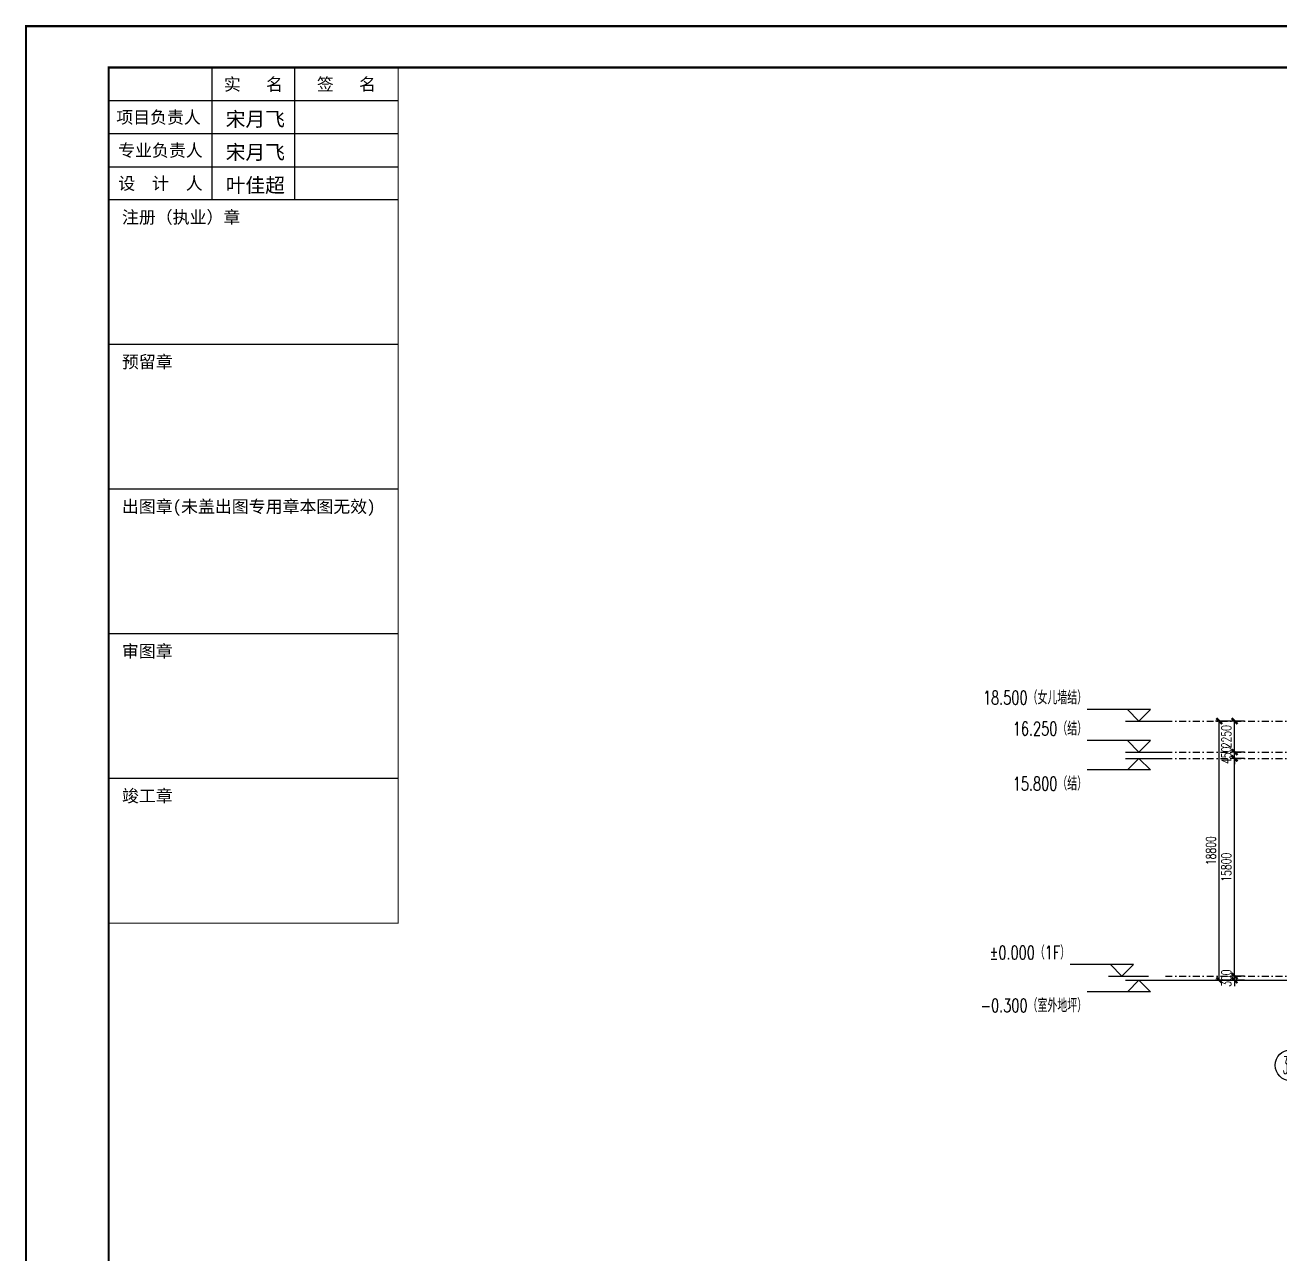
# Model space of a CAD drawing. Extents: x -2072575 to 87763, y 445513 to 805276.
# Drawn here: x -416987 to -325903, y 534688 to 623863 of the extents above; entities that cross this region are included whole.
import ezdxf
from ezdxf.enums import TextEntityAlignment as Align

# ---------------------------------------------------------------- set-up
doc = ezdxf.new("R2010")
doc.units = 0
doc.header["$LTSCALE"] = 1000
doc.linetypes.add('DASHDOT', pattern=[1, 0.5, -0.25, 0, -0.25])
doc.linetypes.add('DOT', pattern=[0.25, 0, -0.25])
doc.layers.get('Defpoints').update_dxf_attribs({"color": 210})
for name, color, linetype in [('0-cxFrame', 155, 'Continuous'), ('3符号', 3, 'Continuous'), ('AS-WALL', 40, 'Continuous'), ('DIM', 173, 'Continuous'), ('DOT', 8, 'DOT'), ('qianming', 155, 'Continuous')]:
    doc.layers.add(name, color=color, linetype=linetype)
doc.layers.add('0-cxText', color=131, linetype='Continuous', lineweight=25)
doc.styles.add('_TCH_AXIS', font='COMPLEX', dxfattribs={"bigfont": 'GBCBIG'})
doc.styles.add('cx_biaoti', font='')
doc.styles.add('cx_tuming', font='simhei.ttf')
doc.styles.add('cx_tuqian1', font='')
doc.styles.add('DHTEXT-1', font='romans.shx', dxfattribs={"width": 0.7, "bigfont": 'chinese.shx'})
doc.styles.add('卓越符号', font='ROMANS.shx', dxfattribs={"width": 0.7, "bigfont": 'CHINESE.shx'})
doc.styles.add('图框宋体', font='', dxfattribs={"width": 0.75})
doc.styles.add('黑体', font='simhei.ttf', dxfattribs={"height": 12})
doc.styles.get('cx_biaoti').set_extended_font_data('SimSun')
doc.styles.get('cx_tuqian1').set_extended_font_data('SimSun')
doc.styles.get('图框宋体').set_extended_font_data('SimSun')
doc.dimstyles.new('ZN280', dxfattribs={"dimscale": 280, "dimtxt": 2.5, "dimasz": 1.5, "dimexe": 1, "dimexo": 2, "dimgap": 0.9, "dimtad": 1, "dimdec": 0, "dimdsep": 46, "dimtxsty": 'DHTEXT-1', "dimblk": 'ARCHTICK', "dimcen": 2.5, "dimclrd": 173, "dimclre": 173, "dimclrt": 7, "dimazin": 2, "dimtfac": 1, "dimtdec": 0, "dimtix": 1, "dimtmove": 2, "dimatfit": 3, "dimfxl": 0, "dimarcsym": 0})

# ---------------------------------------------------------------- blocks, each defined once
blk = doc.blocks.new('_ArchTick')
at = {"color": 0, "linetype": 'ByBlock', "const_width": 0.4}
blk.add_lwpolyline([(-0.5, -0.5), (0.5, 0.5)], dxfattribs=at)
blk = doc.blocks.new('*D1015')
at = {"layer": 'Defpoints', "color": 0, "ltscale": 2800, "transparency": 16777216}
for p in [(-5116, 18500), (-2730, 18500), (-2730, -300)]:
    blk.add_point(p, dxfattribs=at)
at = {"layer": 'DIM', "color": 173, "linetype": 'ByBlock', "lineweight": -2, "ltscale": 2800, "transparency": 16777216}
for p, q in [((-3290, 18500), (-5396, 18500)), ((-5116, -300), (-5116, 18500)), ((-3290, -300), (-5396, -300))]:
    blk.add_line(p, q, dxfattribs=at)
at = {"layer": 'DIM', "color": 173, "lineweight": -2, "ltscale": 2800, "transparency": 16777216, "xscale": 420, "yscale": 420, "zscale": 420}
for p, rotation in [((-5116, 18500), 90), ((-5116, -300), 270)]:
    blk.add_blockref('_ArchTick', p, dxfattribs=dict(at, rotation=rotation))
at = {"layer": 'DIM', "color": 7, "ltscale": 2800, "transparency": 16777216, "insert": (-5718, 9100), "char_height": 700, "attachment_point": 5, "rotation": 90, "style": 'DHTEXT-1'}
blk.add_mtext('18800', dxfattribs=at)
blk = doc.blocks.new('*D1016')
at = {"layer": 'Defpoints', "color": 0, "ltscale": 2800, "transparency": 16777216}
for p in [(-2730, 0), (-4001, 0), (-2730, -300)]:
    blk.add_point(p, dxfattribs=at)
at = {"layer": 'DIM', "color": 173, "linetype": 'ByBlock', "lineweight": -2, "ltscale": 2800, "transparency": 16777216}
for p, q in [((-4001, 0), (-4001, 420)), ((-3290, 0), (-4281, 0)), ((-3290, -300), (-4281, -300)), ((-4001, -300), (-4001, 0)), ((-4001, -300), (-4001, -720))]:
    blk.add_line(p, q, dxfattribs=at)
at = {"layer": 'DIM', "color": 173, "lineweight": -2, "ltscale": 2800, "transparency": 16777216, "xscale": 420, "yscale": 420, "zscale": 420}
for p, rotation in [((-4001, 0), 270), ((-4001, -300), 90)]:
    blk.add_blockref('_ArchTick', p, dxfattribs=dict(at, rotation=rotation))
at = {"layer": 'DIM', "color": 7, "ltscale": 2800, "transparency": 16777216, "insert": (-4603, -150), "char_height": 700, "attachment_point": 5, "rotation": 90, "style": 'DHTEXT-1'}
blk.add_mtext('300', dxfattribs=at)
blk = doc.blocks.new('*D1017')
at = {"layer": 'Defpoints', "color": 0, "ltscale": 2800, "transparency": 16777216}
for p in [(-4001, 15800), (-2730, 15800), (-2730, 0)]:
    blk.add_point(p, dxfattribs=at)
at = {"layer": 'DIM', "color": 173, "linetype": 'ByBlock', "lineweight": -2, "ltscale": 2800, "transparency": 16777216}
for p, q in [((-3290, 15800), (-4281, 15800)), ((-4001, 0), (-4001, 15800)), ((-3290, 0), (-4281, 0))]:
    blk.add_line(p, q, dxfattribs=at)
at = {"layer": 'DIM', "color": 173, "lineweight": -2, "ltscale": 2800, "transparency": 16777216, "xscale": 420, "yscale": 420, "zscale": 420}
for p, rotation in [((-4001, 15800), 90), ((-4001, 0), 270)]:
    blk.add_blockref('_ArchTick', p, dxfattribs=dict(at, rotation=rotation))
at = {"layer": 'DIM', "color": 7, "ltscale": 2800, "transparency": 16777216, "insert": (-4603, 7900), "char_height": 700, "attachment_point": 5, "rotation": 90, "style": 'DHTEXT-1'}
blk.add_mtext('15800', dxfattribs=at)
blk = doc.blocks.new('*D1007')
at = {"layer": 'Defpoints', "color": 0, "ltscale": 2800, "transparency": 16777216}
for p in [(-4001, 16250), (-2730, 16250), (-2730, 15800)]:
    blk.add_point(p, dxfattribs=at)
at = {"layer": 'DIM', "color": 173, "linetype": 'ByBlock', "lineweight": -2, "ltscale": 2800, "transparency": 16777216}
for p, q in [((-4001, 16250), (-4001, 16670)), ((-3290, 16250), (-4281, 16250)), ((-3290, 15800), (-4281, 15800)), ((-4001, 15800), (-4001, 16250)), ((-4001, 15800), (-4001, 15380))]:
    blk.add_line(p, q, dxfattribs=at)
at = {"layer": 'DIM', "color": 173, "lineweight": -2, "ltscale": 2800, "transparency": 16777216, "xscale": 420, "yscale": 420, "zscale": 420}
for p, rotation in [((-4001, 16250), 270), ((-4001, 15800), 90)]:
    blk.add_blockref('_ArchTick', p, dxfattribs=dict(at, rotation=rotation))
at = {"layer": 'DIM', "color": 7, "ltscale": 2800, "transparency": 16777216, "insert": (-4603, 16025), "char_height": 700, "attachment_point": 5, "rotation": 90, "style": 'DHTEXT-1'}
blk.add_mtext('450', dxfattribs=at)
blk = doc.blocks.new('*D1008')
at = {"layer": 'Defpoints', "color": 0, "ltscale": 2800, "transparency": 16777216}
for p in [(-4001, 18500), (-2730, 18500), (-2730, 16250)]:
    blk.add_point(p, dxfattribs=at)
at = {"layer": 'DIM', "color": 173, "linetype": 'ByBlock', "lineweight": -2, "ltscale": 2800, "transparency": 16777216}
for p, q in [((-3290, 18500), (-4281, 18500)), ((-4001, 16250), (-4001, 18500)), ((-3290, 16250), (-4281, 16250))]:
    blk.add_line(p, q, dxfattribs=at)
at = {"layer": 'DIM', "color": 173, "lineweight": -2, "ltscale": 2800, "transparency": 16777216, "xscale": 420, "yscale": 420, "zscale": 420}
for p, rotation in [((-4001, 18500), 90), ((-4001, 16250), 270)]:
    blk.add_blockref('_ArchTick', p, dxfattribs=dict(at, rotation=rotation))
at = {"layer": 'DIM', "color": 7, "ltscale": 2800, "transparency": 16777216, "insert": (-4603, 17375), "char_height": 700, "attachment_point": 5, "rotation": 90, "style": 'DHTEXT-1'}
blk.add_mtext('2250', dxfattribs=at)
blk = doc.blocks.new('卓越-轴号')
blk.add_circle((0, 0), 4)
at = {"color": 0, "style": '_TCH_AXIS', "width": 1.041667, "flags": 8}
blk.add_attdef('A', text='', height=4.48, dxfattribs=at).set_placement((-2, -2.24), (2, -2.24), align=Align.FIT)
blk = doc.blocks.new('*U137')
at = {"ltscale": 10}
blk.add_line((3.48, 0), (-6.85, 0), dxfattribs=at)
blk.add_lwpolyline([(3, 3), (0, 0), (-3, 3), (13.45, 3)])
at = {"color": 0, "style": '卓越符号', "width": 0.7, "flags": 8}
blk.add_attdef('±0.000', text='', height=3.5, dxfattribs=at).set_placement((13.45, 4.35), align=Align.RIGHT)
blk = doc.blocks.new('*U138')
at = {"ltscale": 10}
blk.add_line((3.48, 0), (-6.85, 0), dxfattribs=at)
blk.add_lwpolyline([(3, -3), (0, 0), (-3, -3), (13.45, -3)])
at = {"color": 0, "style": '卓越符号', "width": 0.7, "flags": 8}
blk.add_attdef('±0.000', text='', height=3.5, dxfattribs=at).set_placement((13.45, -7.85), align=Align.RIGHT)
blk = doc.blocks.new('zjcx_lan_xinxi(Dragon)')
for p, q in [((7000, -3200), (0, -3200)), ((7000, -6700), (0, -6700)), ((7000, -10200), (0, -10200)), ((7000, -13700), (0, -13700)), ((7000, -17200), (0, -17200))]:
    blk.add_line(p, q)
at = {"const_width": 25}
blk.add_lwpolyline([(0, -20700), (7000, -20700), (7000, 0), (0, 0)], close=True, dxfattribs=at)
for points in [[(2500, -3200), (2500, 0)], [(4500, -3200), (4500, 0)], [(0, -800), (7000, -800)], [(0, -1600), (7000, -1600)], [(0, -2400), (7000, -2400)]]:
    blk.add_lwpolyline(points)
for points in [[(7000, -3200), (7000, 0)], [(0, -3200), (7000, -3200)], [(0, -20700), (7000, -20700), (7000, -3200)], [(0, -20700), (7000, -20700)]]:
    blk.add_lwpolyline(points, dxfattribs=at)
at = {"style": '图框宋体'}
for s, p in [('实   名', (3500, -400)), ('签   名', (5750, -400)), ('项目负责人', (1204, -1200)), ('专业负责人', (1250, -2000)), ('设  计  人', (1250, -2800))]:
    blk.add_text(s, height=300, dxfattribs=at).set_placement(p, align=Align.MIDDLE)
for s, p in [('注册（执业）章', (318, -3771)), ('预留章', (318, -7271)), ('出图章(未盖出图专用章本图无效)', (318, -10771)), ('审图章', (318, -14271)), ('竣工章', (318, -17771))]:
    blk.add_text(s, height=300, dxfattribs=at).set_placement(p)
blk = doc.blocks.new('T-信息(Dragon)')
at = {"layer": '0-cxFrame'}
blk.add_blockref('zjcx_lan_xinxi(Dragon)', (0, 0), dxfattribs=at)
at = {"layer": 'qianming', "color": 3, "style": 'cx_biaoti'}
for s, p in [('宋月飞', (3545, -1249)), ('宋月飞', (3545, -2049)), ('叶佳超', (3545, -2849))]:
    blk.add_text(s, height=350, dxfattribs=at).set_placement(p, align=Align.MIDDLE_CENTER)
blk = doc.blocks.new('TK22.A1 L(Dragon)')
at = {"layer": '0-cxFrame', "color": 7, "const_width": 0.5}
blk.add_lwpolyline([(0, 0), (-841, 0), (-841, 594), (0, 594)], close=True, dxfattribs=at)
at = {"layer": '0-cxFrame', "const_width": 0.5}
blk.add_lwpolyline([(-80, 10), (-821, 10), (-821, 584), (-80, 584)], close=True, dxfattribs=at)
at = {"layer": '0-cxFrame', "xscale": 0.01, "yscale": 0.01, "zscale": 0.01}
blk.add_blockref('T-信息(Dragon)', (-821, 584), dxfattribs=at)
at = {"style": '黑体', "flags": 4}
blk.add_attdef('图幅', text='', height=3.3, dxfattribs=at).set_placement((-40, 3), align=Align.RIGHT)
at = {"layer": '0-cxText', "flags": 4}
for tag, height, style, p in [('建设单位', 3.5, 'cx_tuming', (-45, 240)), ('项目名称', 3.5, 'cx_tuming', (-45, 210)), ('子项名称', 3.5, 'cx_tuming', (-45, 180)), ('工程编号', 3.3, 'cx_tuqian1', (-35, 165)), ('图名1', 3.5, 'cx_tuming', (-45, 87)), ('图名2', 3.5, 'cx_tuming', (-45, 79)), ('图名3', 3.5, 'cx_tuming', (-45, 71)), ('出图日期', 3.3, 'cx_tuqian1', (-39, 60)), ('专业', 3.3, 'cx_tuqian1', (-55, 52)), ('图号', 3.3, 'cx_tuqian1', (-55, 44)), ('版次', 3.3, 'cx_tuqian1', (-20, 44))]:
    blk.add_attdef(tag, text='', height=height, dxfattribs=dict(at, style=style)).set_placement(p, align=Align.MIDDLE)
at = {"layer": 'Defpoints', "color": 6, "flags": 4}
for tag, height, style, p in [('tufu', 3.3, '黑体', (-12, 12)), ('dwfname', 4, 'cx_tuqian1', (-80, 3))]:
    blk.add_attdef(tag, text='', height=height, dxfattribs=dict(at, style=style)).set_placement(p, align=Align.RIGHT)
blk = doc.blocks.new('20250821134329')
at = {"layer": 'DOT', "linetype": 'DASHDOT'}
for p, q in [((-9023.9, 18500), (80823.9, 18500)), ((-9023.9, 16250), (80823.9, 16250)), ((-9023.9, 15800), (80823.9, 15800)), ((-9023.9, 0), (80823.9, 0))]:
    blk.add_line(p, q, dxfattribs=at)
at = {"layer": '3符号', "color": 7}
ref = blk.add_blockref('*U137', (-10941.7, 18500), dxfattribs=dict(at, xscale=-280, yscale=280, zscale=280))
ref.add_attrib('±0.000', '18.500（女儿墙结）', dxfattribs={"layer": '0', "color": 0, "height": 980, "style": '卓越符号', "width": 0.7}).set_placement((-14707.7, 19718), align=Align.RIGHT)
ref = blk.add_blockref('*U137', (-10941.7, 16250), dxfattribs=dict(at, xscale=-280, yscale=280, zscale=280))
ref.add_attrib('±0.000', '16.250（结）', dxfattribs={"layer": '0', "color": 0, "height": 980, "style": '卓越符号', "width": 0.7}).set_placement((-14707.7, 17468), align=Align.RIGHT)
ref = blk.add_blockref('*U138', (-10941.7, 15800), dxfattribs=dict(at, xscale=-280, yscale=280, zscale=280))
ref.add_attrib('±0.000', '15.800（结）', dxfattribs={"layer": '0', "color": 0, "height": 980, "style": '卓越符号', "width": 0.7}).set_placement((-14707.7, 13478.2), align=Align.RIGHT)
ref = blk.add_blockref('*U137', (-12177.8, 0), dxfattribs=dict(at, xscale=-280, yscale=280, zscale=280))
ref.add_attrib('±0.000', '±0.000（1F）', dxfattribs={"layer": '0', "color": 0, "height": 980, "style": '卓越符号', "width": 0.7}).set_placement((-15943.8, 1218), align=Align.RIGHT)
ref = blk.add_blockref('*U138', (-10941.7, -300), dxfattribs=dict(at, xscale=-280, yscale=280, zscale=280))
ref.add_attrib('±0.000', '-0.300（室外地坪）', dxfattribs={"layer": '0', "color": 0, "height": 980, "style": '卓越符号', "width": 0.7}).set_placement((-14707.7, -2621.8), align=Align.RIGHT)
ref = blk.add_blockref('卓越-轴号', (64.3, -6468.2), dxfattribs=dict(at, xscale=280, yscale=280, zscale=280))
ref.add_attrib('A', '301', dxfattribs={"layer": '0', "color": 0, "height": 1254.4, "style": '_TCH_AXIS', "width": 0.390625}).set_placement((-495.7, -7095.4), (624.3, -7095.4), align=Align.FIT)
at = {"layer": 'DIM', "ltscale": 2800}
for p1, p2, distance, picture, middle in [((-2730, -300), (-2730, 18500), 2386.4, '*D1015', (-5718.4, 9100)), ((-2730, 16250), (-2730, 18500), 1271.4, '*D1008', (-4603.4, 17375)), ((-2730, 15800), (-2730, 16250), 1271.4, '*D1007', (-4603.4, 16025)), ((-2730, 0), (-2730, 15800), 1271.4, '*D1017', (-4603.4, 7900)), ((-2730, -300), (-2730, 0), 1271.4, '*D1016', (-4603.4, -150))]:
    dim = blk.add_aligned_dim(p1=p1, p2=p2, distance=distance, dimstyle='ZN280', dxfattribs=at)
    dim.commit()
    dim.dimension.update_dxf_attribs({"geometry": picture, "text_midpoint": middle})

msp = doc.modelspace()

# ---------------------------------------------------------------- linework, layer by layer
at = {"layer": 'AS-WALL'}
msp.add_line((-334214.3, 554547.6), (-245516.5, 554547.6), dxfattribs=at)

# ---------------------------------------------------------------- block references
at = {"layer": '0-cxFrame', "xscale": 300, "yscale": 300, "zscale": 300}
msp.add_blockref('TK22.A1 L(Dragon)', (-164611.5, 445588), dxfattribs=at)
at = {"layer": 'DIM', "ltscale": 10}
msp.add_blockref('20250821134329', (-325190.4, 554847.6), dxfattribs=at)

doc.saveas('drawing.dxf')
